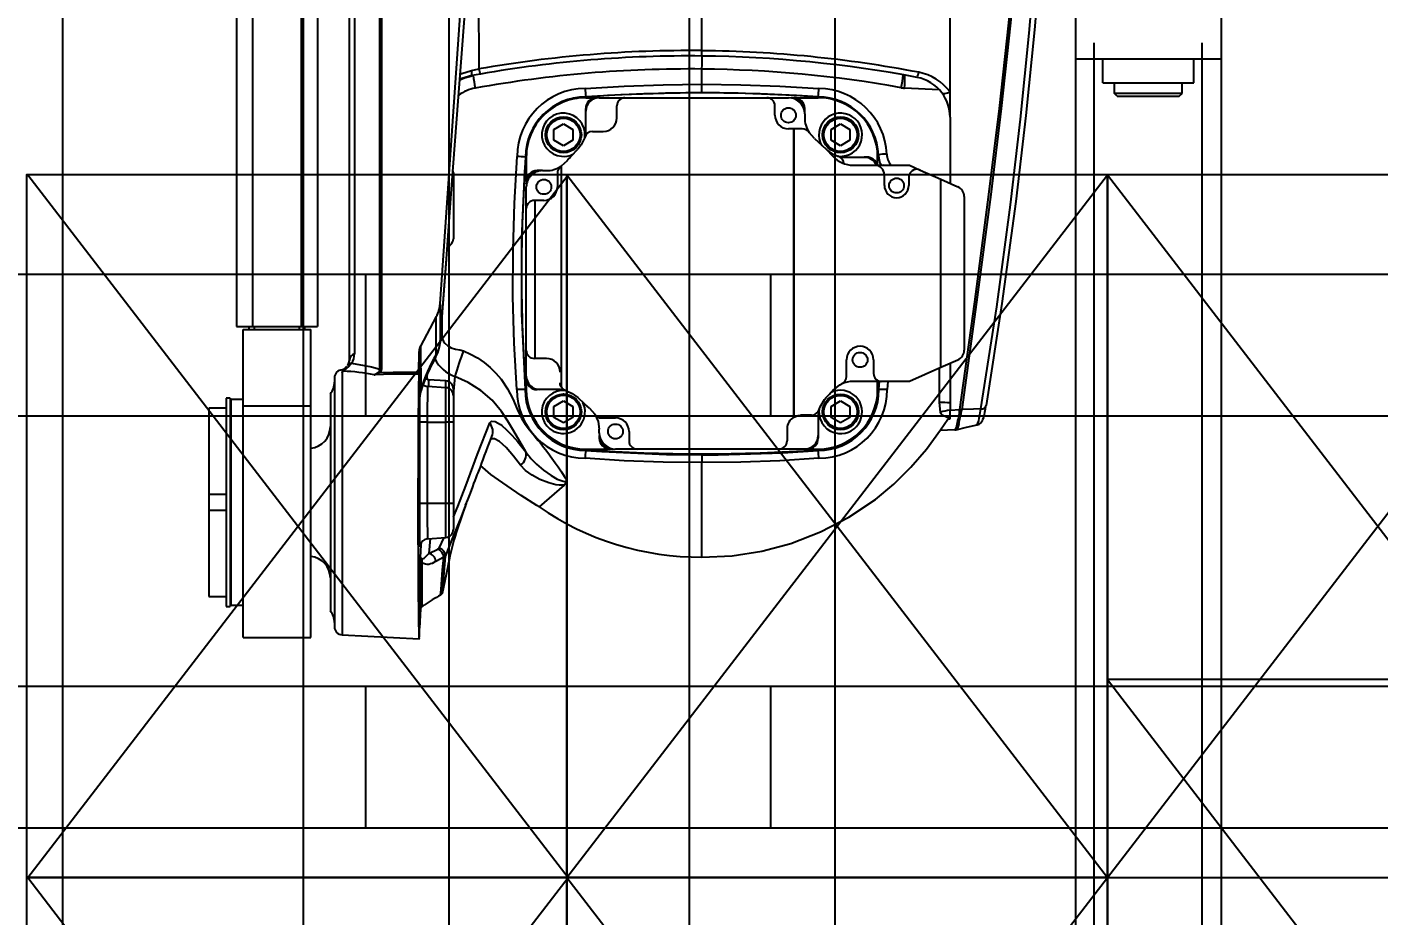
# Model space of a CAD drawing. Header units: millimetres. Extents: x -383313 to -161684, y -117025 to 99224.
# Drawn here: x -329004 to -328504, y 31817 to 32146 of the extents above; entities that cross this region are included whole.
import ezdxf

# ---------------------------------------------------------------- set-up
doc = ezdxf.new("R2010")
doc.units = ezdxf.units.MM
doc.header["$MEASUREMENT"] = 0
doc.linetypes.add('DASHED', pattern=[0.75, 0.5, -0.25])
doc.layers.get('Defpoints').update_dxf_attribs({"color": 31})
doc.layers.add('001__КОНСТРУКТИВ__размеры внутр.', color=7, linetype='Continuous')
doc.layers.add('Робот', color=30, linetype='Continuous')
doc.styles.add('PSTUDIO', font='arial.ttf')
doc.dimstyles.new('PS_TICK', dxfattribs={"dimscale": 100, "dimtxt": 2.5, "dimasz": 1, "dimexe": 2, "dimexo": 2, "dimgap": 1, "dimtad": 1, "dimdec": 0, "dimzin": 0, "dimdsep": 46, "dimtxsty": 'PSTUDIO', "dimblk": 'ARCHTICK', "dimcen": 2, "dimdle": 1.5, "dimse1": 1, "dimse2": 1, "dimadec": 0, "dimazin": 0, "dimtfac": 1, "dimtdec": 0, "dimtix": 1, "dimtmove": 1, "dimatfit": 3, "dimldrblk": 'ARCHTICK', "dimfxl": 1, "dimtolj": 1, "dimtzin": 0, "dimarcsym": 0})

# ---------------------------------------------------------------- blocks, each defined once
blk = doc.blocks.new('паллета1')
at = {"color": 44}
for p, q in [((130, -600), (130, 600)), ((182.5, 600), (182.5, -600)), ((282.5, -600), (282.5, 600)), ((335, 600), (335, -600)), ((182.5, 75), (130, 75)), ((335, 75), (282.5, 75)), ((130, -75), (182.5, -75)), ((282.5, -75), (335, -75))]:
    blk.add_line(p, q, dxfattribs=at)
blk = doc.blocks.new('_ArchTick')
at = {"color": 0, "linetype": 'ByBlock', "const_width": 0.15}
blk.add_lwpolyline([(-0.5, -0.5), (0.5, 0.5)], dxfattribs=at)
blk = doc.blocks.new('*D251')
at = {"layer": '001__КОНСТРУКТИВ__размеры внутр.', "color": 0, "linetype": 'ByBlock', "lineweight": -2, "ltscale": 100, "transparency": 16777216}
for p, q in [((-329342.69, 32909.38), (-329342.69, 32129.36)), ((-328142.69, 32909.38), (-328142.69, 32129.36)), ((-327992.69, 32329.36), (-329492.69, 32329.36))]:
    blk.add_line(p, q, dxfattribs=at)
at = {"layer": 'Defpoints', "color": 0, "ltscale": 100, "transparency": 16777216}
for p in [(-329342.69, 33109.38), (-328142.69, 33109.38), (-329342.69, 32329.36)]:
    blk.add_point(p, dxfattribs=at)
at = {"layer": '001__КОНСТРУКТИВ__размеры внутр.', "color": 0, "lineweight": -2, "ltscale": 100, "transparency": 16777216, "xscale": 100, "yscale": 100, "zscale": 100, "rotation": 180}
blk.add_blockref('_ArchTick', (-329342.69, 32329.36), dxfattribs=at)
at = {"layer": '001__КОНСТРУКТИВ__размеры внутр.', "color": 0, "lineweight": -2, "ltscale": 100, "transparency": 16777216, "xscale": 100, "yscale": 100, "zscale": 100}
blk.add_blockref('_ArchTick', (-328142.69, 32329.36), dxfattribs=at)
at = {"layer": '001__КОНСТРУКТИВ__размеры внутр.', "color": 0, "ltscale": 100, "transparency": 16777216, "insert": (-328742.69, 32557), "char_height": 250, "attachment_point": 5, "style": 'PSTUDIO'}
blk.add_mtext('\\A1;1200', dxfattribs=at)
blk = doc.blocks.new('A$Cdbab0bab')
at = {"color": 3}
for p, q in [((980, 470), (980, -416)), ((1020, 470), (1020, -416)), ((973.06, -470), (973.06, 457)), ((1026.94, -470), (1026.94, 457)), ((1115.94, -470), (1115.94, 457)), ((1169.81, -470), (1169.81, 457)), ((1258.81, -470), (1258.81, 457)), ((1312.69, -470), (1312.69, 457)), ((1401.69, -470), (1401.69, 457)), ((988.5, -396.2), (987.5, -397.2)), ((987.5, -397.2), (1012.5, -397.2)), ((987.5, -397.2), (987.5, -401.2)), ((1011.5, -396.2), (988.5, -396.2)), ((1011.5, -396.2), (1012.5, -397.2)), ((1012.5, -397.2), (1012.5, -401.2)), ((1016.85, -401.2), (983.15, -401.2)), ((983.15, -401.2), (983.15, -410)), ((1016.85, -401.2), (1016.85, -410)), ((1026.94, -410), (973.06, -410))]:
    blk.add_line(p, q, dxfattribs=at)
blk = doc.blocks.new('Робот ABB IRB660_3.15 (сверху)')
at = {"layer": 'Робот', "color": 30}
for p, q in [((104.16, 2034.09), (104.49, 2041.29)), ((104.5, 2041.8), (104.49, 2041.29)), ((133.16, 2043.76), (104.66, 2045.26)), ((133.16, 1946.66), (133.16, 2043.76)), ((169.75, 2044.72), (144.75, 2044.72)), ((144.75, 2044.72), (144.75, 1959.01)), ((169.75, 2044.72), (169.75, 1959.01)), ((136, 1948.67), (136, 2040.77)), ((103.61, 2033.35), (104.16, 2034.09)), ((103.61, 2016.86), (103.61, 2033.35)), ((104.16, 2034.09), (104.16, 2015.07)), ((137.5, 1954.55), (137.5, 2034.89)), ((174.25, 2032.72), (169.75, 2032.72)), ((174.25, 2032.72), (174.25, 1956.72)), ((176, 2033.22), (174.6, 2033.22)), ((174.6, 1956.22), (174.6, 2033.22)), ((176, 1956.22), (176, 2033.22)), ((94.22, 2019.03), (96.09, 2028.41)), ((96.09, 2028.41), (96.7, 2029.03)), ((174.3, 2029.22), (174.25, 2029.22)), ((174.3, 1960.22), (174.3, 2029.22)), ((182.5, 2029.59), (176, 2029.59)), ((182.5, 1997.72), (182.5, 2029.59)), ((95.57, 2014.97), (98.51, 2016.59)), ((0, 2015), (0, 1980.03)), ((94.97, 2014.73), (95.57, 2014.97)), ((97.19, 2011.65), (95.37, 2007.74)), ((97.78, 2012.07), (97.19, 2011.65)), ((101.12, 2013.64), (97.78, 2012.07)), ((100.59, 2008.1), (101.12, 2013.64)), ((101.52, 2008.17), (94.79, 2007.7)), ((94.79, 2007.7), (94.79, 1995)), ((92, 1995), (92, 2004.7)), ((51.04, 1988.36), (60.3, 1996.42)), ((176, 1997.72), (182.5, 1997.72)), ((182.5, 1991.72), (182.5, 1997.72)), ((87.21, 1995.17), (87.47, 1995.83)), ((92, 1965), (92, 1995)), ((94.79, 1995), (92, 1995)), ((101.66, 1995), (94.79, 1995)), ((94.79, 1995), (94.79, 1965)), ((101.65, 1965), (101.66, 1995)), ((104.45, 1995), (104.44, 1965)), ((182.5, 1991.72), (176, 1991.72)), ((182.5, 1959.85), (182.5, 1991.72)), ((0, 1977.13), (0, 1980.03)), ((-43.02, 1975.55), (-43.01, 1975.26)), ((-43.02, 1975.55), (-43.02, 1975.55)), ((-39, 1975), (-43, 1975)), ((-43, 1970.02), (-43, 1971)), ((-39, 1975), (-38.02, 1975)), ((-38, 1975), (-28.5, 1975)), ((-31.5, 1967.5), (-31.5, 1972)), ((-28.5, 1975), (0, 1975)), ((0, 1975), (24, 1975)), ((24, 1975), (32, 1975)), ((27, 1968.5), (27, 1972)), ((33.02, 1975), (34, 1975)), ((43, 1975), (34, 1975)), ((38, 1970), (38, 1971)), ((43.02, 1975.55), (43.01, 1975.26)), ((43.02, 1975.55), (43.02, 1975.55)), ((-94.13, 1967.83), (-94.1, 1967.84)), ((-93.64, 1967.9), (-88, 1968.2)), ((-93.61, 1967.9), (-93.64, 1967.9)), ((-43, 1963.07), (-43, 1970)), ((38, 1969), (38, 1967.63)), ((-90.91, 1963.89), (-91.78, 1963.79)), ((-91.78, 1963.79), (-91.78, 1960.62)), ((-88.3, 1961.34), (-87.92, 1957.8)), ((-54.77, 1963.29), (-51.27, 1965.31)), ((-54.77, 1959.24), (-54.77, 1963.29)), ((-51.27, 1965.31), (-47.77, 1963.29)), ((-47.77, 1963.29), (-47.77, 1959.24)), ((-40.5, 1962.5), (-36.5, 1962.5)), ((-34, 1963.17), (-34, 1963.17)), ((-34, 1963.17), (-34, 1856.5)), ((-34, 1856.5), (-34, 1963.17)), ((37.13, 1963.5), (32, 1963.5)), ((41.6, 1959.94), (39.64, 1962.14)), ((47.77, 1963.29), (51.27, 1965.31)), ((47.77, 1959.24), (47.77, 1963.29)), ((51.27, 1965.31), (54.77, 1963.29)), ((54.77, 1963.29), (54.77, 1959.24)), ((92, 1955.3), (92, 1965)), ((92, 1965), (94.79, 1965)), ((94.79, 1965), (94.79, 1952.3)), ((101.65, 1965), (94.79, 1965)), ((-95.44, 1960.39), (-96.11, 1960.4)), ((-95.43, 1960.42), (-95.44, 1960.39)), ((-91.78, 1960.62), (-95.43, 1960.42)), ((-91.78, 1957.94), (-91.78, 1960.62)), ((-91.78, 1943.32), (-91.78, 1957.94)), ((-87.92, 1957.8), (-87.92, 1945.04)), ((-51.27, 1957.22), (-54.77, 1959.24)), ((-47.77, 1959.24), (-51.27, 1957.22)), ((-48.45, 1953.33), (-45.93, 1955.99)), ((-43.38, 1960.32), (-43.68, 1959.43)), ((41.6, 1959.94), (43.33, 1958.45)), ((43.33, 1958.45), (45.99, 1955.93)), ((51.27, 1957.22), (47.77, 1959.24)), ((54.77, 1959.24), (51.27, 1957.22)), ((104.56, 1957.32), (104.65, 1938.86)), ((144.75, 1959.01), (144.75, 1930.72)), ((169.75, 1959.01), (144.75, 1959.01)), ((169.75, 1959.01), (169.75, 1930.72)), ((169.75, 1956.72), (174.25, 1956.72)), ((174.25, 1960.22), (174.3, 1960.22)), ((174.6, 1956.22), (176, 1956.22)), ((176, 1959.85), (182.5, 1959.85)), ((-68.76, 1950), (-68.56, 1953.02)), ((-65.46, 1953.02), (-65.65, 1950)), ((-65.46, 1953.02), (-65.46, 1953.02)), ((-65.46, 1953.02), (-65.26, 1953.01)), ((-65, 1953), (-65, 1950)), ((52.15, 1870.37), (52.15, 1951.9)), ((53.07, 1953), (60, 1953)), ((60.02, 1953), (61, 1953)), ((65, 1949), (65, 1953)), ((65.46, 1953.02), (65.26, 1953.01)), ((65.46, 1953.02), (65.46, 1953.02)), ((91.44, 1948.18), (92, 1953.62)), ((92, 1952.8), (92, 1955.3)), ((94.79, 1952.3), (101.5, 1951.84)), ((94.79, 1952.3), (94.79, 1949.8)), ((104.04, 1953.61), (104.03, 1953.57)), ((104.11, 1936.88), (104.03, 1953.04)), ((-88.36, 1944.84), (-76.79, 1950)), ((-76.79, 1950), (-66.5, 1950)), ((-66.5, 1950), (-55.9, 1950)), ((-63.5, 1942), (-63.5, 1947)), ((-53.5, 1948.18), (-53.5, 1942)), ((65, 1948), (65, 1938.5)), ((94.79, 1949.8), (101.15, 1949.36)), ((104.77, 1946.5), (104.65, 1938.86)), ((104.77, 1946.5), (104.78, 1947.25)), ((133.16, 1945.68), (133.16, 1945.93)), ((-94.63, 1942.06), (-88.36, 1944.84)), ((-88.36, 1944.84), (-88.36, 1875.16)), ((57.5, 1941.5), (61.73, 1941.5)), ((61.73, 1941.5), (61.73, 1883)), ((61.73, 1941.5), (62, 1941.5)), ((118.57, 1785.39), (118.61, 1945.35)), ((119.21, 1945.44), (119.17, 1785.48)), ((131.16, 1944.12), (131.09, 1944.04)), ((131.6, 1944.6), (131.4, 1944.38)), ((-97, 1910), (-97, 1938.4)), ((65, 1938.5), (65, 1910)), ((98.33, 1939.97), (97.53, 1938.28)), ((98.33, 1939.97), (98.32, 1925.98)), ((98.32, 1925.98), (104.11, 1936.88)), ((96.91, 1935.58), (94.58, 1904.62)), ((96.92, 1935.81), (94.59, 1904.85)), ((96.25, 1933.16), (96.72, 1933.16)), ((96.25, 1926.87), (96.25, 1933.16)), ((96.9, 1921.24), (96.91, 1935.58)), ((96.92, 1935.81), (96.91, 1935.58)), ((142.25, 709.72), (142.25, 1929.72)), ((148.25, 1929.72), (142.25, 1929.72)), ((169.75, 1930.72), (144.75, 1930.72)), ((146.95, 1930.72), (146.95, 1929.72)), ((166.25, 1929.72), (148.25, 1929.72)), ((148.25, 709.72), (148.25, 1929.72)), ((148.95, 1930.72), (148.95, 1929.72)), ((165.55, 1930.72), (165.55, 1929.72)), ((172.25, 1929.72), (166.25, 1929.72)), ((166.25, 709.72), (166.25, 1929.72)), ((167.55, 1930.72), (167.55, 1929.72)), ((172.25, 709.72), (172.25, 1929.72)), ((96.9, 1921.24), (87.41, 1784.22)), ((-97, 1881.6), (-97, 1910)), ((65, 1910), (65, 1886)), ((94.59, 1904.85), (94.58, 1904.62)), ((92, 1872.8), (92, 1897.2)), ((65, 1886), (65, 1878)), ((58.5, 1883), (61.73, 1883)), ((61.73, 1883), (62, 1883)), ((-88.36, 1875.16), (-94.63, 1877.94)), ((-91.78, 1852.24), (-91.78, 1876.68)), ((-76.5, 1874.52), (-76.5, 1877.5)), ((-67.5, 1877.5), (-67.5, 1873.5)), ((53.5, 1872.87), (53.5, 1878)), ((65, 1867), (65, 1876)), ((-80.74, 1871.76), (-88.36, 1875.16)), ((-76.79, 1870), (-80.74, 1871.76)), ((59, 1872), (57.63, 1872)), ((59, 1872), (61, 1872)), ((-64, 1870), (-76.79, 1870)), ((-69.95, 1869.91), (-69.84, 1870)), ((-67, 1870), (-67, 1869.83)), ((-65.28, 1866.1), (-65.24, 1866.1)), ((-65, 1870), (-65, 1867)), ((-55.9, 1870), (-64, 1870)), ((-60, 1867), (-61, 1867)), ((-53.07, 1867), (-60, 1867)), ((-45.99, 1864.07), (-48.44, 1866.66)), ((48.45, 1866.67), (45.93, 1864.01)), ((49.94, 1868.4), (52.14, 1870.36)), ((65.3, 1866.99), (65.26, 1866.99)), ((65.3, 1866.99), (65.3, 1866.99)), ((-54.77, 1860.76), (-51.27, 1862.78)), ((-51.27, 1862.78), (-47.77, 1860.76)), ((-41.6, 1860.06), (-45.99, 1864.07)), ((47.77, 1860.76), (51.27, 1862.78)), ((51.27, 1862.78), (54.77, 1860.76)), ((-54.77, 1856.71), (-54.77, 1860.76)), ((-51.27, 1854.69), (-54.77, 1856.71)), ((-47.77, 1856.71), (-51.27, 1854.69)), ((-47.77, 1860.76), (-47.77, 1856.71)), ((-41.6, 1860.06), (-39.63, 1857.85)), ((-37.13, 1856.5), (-34, 1856.5)), ((-34, 1856.5), (-32, 1856.5)), ((-34, 1856.5), (-34, 1856.5)), ((-34, 1856.5), (-34, 1856.5)), ((40.49, 1857.5), (36.5, 1857.5)), ((43, 1856.93), (43, 1850)), ((47.77, 1856.71), (47.77, 1860.76)), ((51.27, 1854.69), (47.77, 1856.71)), ((54.77, 1856.71), (51.27, 1854.69)), ((54.77, 1860.76), (54.77, 1856.71)), ((-91.78, 1852.24), (-91.78, 1842.78)), ((-38, 1851), (-38, 1852.37)), ((-38, 1851), (-38, 1850)), ((-27, 1851.5), (-27, 1848)), ((31.5, 1852.5), (31.5, 1848)), ((-38, 1850), (-38, 1849)), ((43, 1849.99), (43, 1849)), ((-91.78, 1842.78), (-91.78, 1676.26)), ((-87.76, 1842.11), (-74.98, 1841.45)), ((-43.01, 1844.7), (-43.01, 1844.74)), ((-43.01, 1844.7), (-43.01, 1844.7)), ((-34, 1845), (-43, 1845)), ((-24, 1845), (-32, 1845)), ((28.5, 1845), (-24, 1845)), ((0, 1843.12), (0, 1840.02)), ((38, 1845), (28.5, 1845)), ((43, 1845), (39, 1845)), ((43.01, 1844.7), (43.01, 1844.74)), ((43.01, 1844.7), (43.01, 1844.7)), ((0, 1840.02), (0, 1834.4)), ((81.96, 1836.25), (85.21, 1836.83)), ((85.24, 1834.89), (82.51, 1834.34)), ((82.64, 1805.89), (82.51, 1834.34)), ((0, 1827.6), (0, 1827.61)), ((0, 1827.6), (0, 1800.92))]:
    blk.add_line(p, q, dxfattribs=at)
at = {"layer": 'Робот', "color": 30, "flags": 128}
for points in [[(104.78, 1947.25), (104.82, 1948.86), (104.85, 1950.79), (104.88, 1953.02), (104.91, 1955.53), (104.94, 1958.32), (104.97, 1961.36), (104.99, 1964.64), (105.01, 1968.12), (105.03, 1971.78), (105.05, 1975.61), (105.06, 1979.56), (105.07, 1983.62), (105.08, 1987.76), (105.09, 1991.95), (105.09, 1996.15), (105.09, 2000.35), (105.08, 2004.51), (105.08, 2008.6), (105.07, 2012.59), (105.05, 2016.46), (105.04, 2020.18), (105.02, 2023.72), (105, 2027.06), (104.97, 2030.18), (104.95, 2033.05), (104.92, 2035.65), (104.89, 2037.98), (104.86, 2040), (104.82, 2041.71), (104.79, 2043.09), (104.75, 2044.14), (104.72, 2044.85), (104.68, 2045.21), (104.65, 2045.22), (104.61, 2044.88), (104.57, 2044.19), (104.54, 2043.16), (104.5, 2041.8)], [(103.61, 2033.35), (103.22, 2033.08), (102.75, 2032.75)], [(94.97, 2014.73), (95.49, 2020.67), (96.09, 2028.41)], [(96.7, 2029.03), (96.55, 2026.97), (95.98, 2019.71), (95.57, 2014.97)], [(98.51, 2016.6), (99.19, 2016.99), (99.84, 2017.3), (100.47, 2017.53), (101.08, 2017.67), (101.74, 2017.73), (102.34, 2017.66), (103.06, 2017.37), (103.61, 2016.86)], [(103.81, 2015.54), (103.63, 2016.18), (103.61, 2016.86)], [(103.61, 2016.86), (104.16, 2015.08), (104.16, 2015.07)], [(0, 2015), (-11.12, 2014.47), (-22.15, 2012.77), (-32.91, 2009.93), (-43.9, 2005.68), (-54.38, 2000.21), (-64.15, 1993.62), (-70.94, 1987.97), (-77.25, 1981.74), (-83.03, 1975.01), (-88.24, 1967.87), (-90.91, 1963.89)], [(87.47, 1995.83), (89.15, 2000.09), (92.02, 2007.22), (94.97, 2014.73)], [(103.81, 2015.54), (103.52, 2015.61), (103.16, 2015.52), (102.84, 2015.34), (102.49, 2015.08), (101.12, 2013.64)], [(104.16, 2015.07), (104.16, 2015.07), (103.81, 2015.54)], [(104.16, 2015.07), (104.06, 2012.91), (103.96, 2010.42), (103.93, 2009.72)], [(104.3, 2011.13), (104.32, 2011.11), (104.33, 2011.03)], [(104.33, 2011.03), (104.34, 2010.75), (104.36, 2010.04), (104.38, 2008.99), (104.4, 2007.63), (104.41, 2005.99), (104.42, 2004.1), (104.43, 2002.01), (104.44, 1999.76), (104.45, 1997.41), (104.45, 1995)], [(101.66, 1995), (101.65, 1997.18), (101.65, 1999.36), (101.64, 2001.35), (101.63, 2003.22), (101.61, 2004.81), (101.59, 2006.16), (101.57, 2007.16), (101.55, 2007.84), (101.53, 2008.15), (101.52, 2008.12)], [(60.3, 1996.42), (61.1, 1995.92), (66.84, 1992.2), (72.13, 1988.59), (75.27, 1986.41), (78.12, 1984.46)], [(92, 2000.15), (90.38, 1996.3), (87.37, 1988.59), (83.01, 1976.91), (78.55, 1965.35)], [(87.44, 1995.78), (86.65, 1993.76), (85.95, 1991.94), (85.34, 1990.34), (84.82, 1988.98), (84.36, 1987.8), (83.93, 1986.68), (83.52, 1985.61), (83.13, 1984.59), (82.85, 1983.85), (82.57, 1983.14), (82.25, 1982.3), (81.87, 1981.3), (81.44, 1980.15), (80.94, 1978.83), (80.41, 1977.44), (79.82, 1975.9), (79.18, 1974.22), (78.48, 1972.37), (77.71, 1970.38)], [(104.45, 1995), (104.39, 1995), (104.23, 1995), (103.97, 1995), (103.63, 1995), (103.21, 1995), (102.73, 1995), (102.21, 1995), (101.66, 1995)], [(62.57, 1979.24), (62.57, 1979.24), (61.24, 1980.55), (58.64, 1982.78), (55.81, 1984.82), (53.63, 1986.11), (51.4, 1986.94), (50.83, 1986.97), (50.5, 1986.92), (50.12, 1986.74), (49.93, 1986.59), (49.93, 1986.59)], [(88.25, 1938.69), (85.61, 1939.84), (83.06, 1941.28), (80.59, 1943.01), (78.4, 1944.85), (76.32, 1946.91), (74.35, 1949.18), (71.92, 1952.71), (69.97, 1956.48), (68.37, 1960.22), (66.81, 1963.52), (65.4, 1965.76), (63.82, 1967.91), (62.01, 1970.14), (61.32, 1970.98), (60.63, 1971.8), (59.93, 1972.63), (59.25, 1973.46), (58.58, 1974.3), (57.92, 1975.15), (57.07, 1976.31), (55.56, 1978.39), (54.35, 1980.07), (53.24, 1981.65), (52.03, 1983.39), (50.93, 1985.04), (49.93, 1986.59)], [(51.04, 1988.36), (51.31, 1988.4), (52.73, 1988.43), (54.12, 1988.25), (56.71, 1987.56), (59.96, 1986.27), (62.89, 1984.68), (65.25, 1982.95), (67.13, 1980.96)], [(67.13, 1980.96), (69.7, 1977.62), (72.49, 1974.42), (74.92, 1972.18), (76.78, 1971.18), (78.05, 1971.28)], [(78.12, 1984.46), (81.04, 1981.82), (81.85, 1981.23)], [(-43.23, 1978.44), (-28.84, 1979.31), (-14.42, 1979.83), (0, 1980.03)], [(0, 1977.13), (-6, 1977.09), (-29.97, 1976.35), (-43.02, 1975.55)], [(0, 1980.03), (14.42, 1979.83), (28.84, 1979.31), (43.23, 1978.44)], [(43.02, 1975.55), (37.04, 1975.95), (13.07, 1976.97), (0, 1977.13)], [(65.22, 1976.02), (67.4, 1972.21), (69.6, 1968.43), (71.84, 1964.7), (74.14, 1961.14), (77.68, 1956.98), (81.83, 1953.38), (86.46, 1950.44), (91.44, 1948.18)], [(74.51, 1965.97), (74.51, 1965.97), (74.01, 1966.34), (72.29, 1967.84), (70.32, 1969.86), (68.14, 1972.36), (65.22, 1976.02)], [(-101.72, 1966.11), (-101.79, 1966.1), (-102.51, 1965.78), (-103.06, 1965.37), (-103.45, 1964.93), (-103.74, 1964.48), (-103.97, 1964), (-104.23, 1963.3), (-104.48, 1962.4), (-104.72, 1961.38), (-104.96, 1960.15), (-105.09, 1959.4)], [(-101.69, 1965.98), (-101.87, 1965.9), (-102.12, 1965.41), (-102.38, 1964.53), (-102.6, 1963.56), (-102.84, 1962.31), (-103.23, 1960.08), (-103.23, 1960.08), (-103.23, 1960.08)], [(-94.02, 1967.84), (-97.91, 1966.95), (-101.84, 1966)], [(-94.99, 1965.82), (-94.68, 1966.88), (-94.4, 1967.56), (-94.13, 1967.83)], [(39.64, 1962.14), (38.42, 1964.77), (38, 1967.63)], [(78.55, 1965.35), (77.91, 1964.72), (76.51, 1964.79), (74.51, 1965.97), (74.51, 1965.97)], [(-91.78, 1963.79), (-89.14, 1962.56), (-88.72, 1962.25), (-88.48, 1961.95), (-88.3, 1961.34)], [(-34, 1963.17), (-35.54, 1962.59), (-36.5, 1962.5)], [(101.65, 1965), (102.2, 1965), (102.72, 1965), (103.2, 1965), (103.62, 1965), (103.97, 1965), (104.22, 1965), (104.38, 1965), (104.44, 1965)], [(104.44, 1965), (104.43, 1962.59), (104.43, 1960.24), (104.42, 1957.99), (104.41, 1955.9), (104.41, 1955.52)], [(-129.71, 1692.48), (-129.77, 1708.39), (-129.78, 1716.34), (-129.63, 1724.3), (-128.86, 1740.3), (-127.94, 1756.28), (-125.74, 1788.09), (-123.02, 1819.85), (-119.8, 1851.61), (-116.07, 1883.37), (-110.98, 1921.11), (-105.17, 1958.88)], [(-103.23, 1960.08), (-109.06, 1922.34), (-114.15, 1884.6), (-117.87, 1852.9), (-121.08, 1821.18), (-123.78, 1789.42), (-125.99, 1757.61), (-126.93, 1741.67), (-127.69, 1725.72), (-127.89, 1709.8), (-127.76, 1693.91)], [(-115.73, 1801.01), (-114.16, 1817.32), (-110.71, 1849.06), (-106.85, 1880.79), (-101.59, 1920.6), (-96.11, 1960.4)], [(-95.44, 1960.39), (-100.92, 1920.59), (-106.18, 1880.78), (-110.04, 1849.06), (-113.49, 1817.32), (-115.06, 1801.02)], [(-103.23, 1960.08), (-100.51, 1960.24), (-96.11, 1960.4)], [(-96.11, 1960.4), (-96.11, 1960.4), (-96.1, 1960.47)], [(-43.68, 1959.43), (-45.35, 1956.62), (-45.93, 1955.99)], [(50.32, 1953.38), (47.97, 1954.4), (45.99, 1955.93)], [(104.56, 1957.32), (104.56, 1957.3), (104.03, 1953.04)], [(-48.45, 1953.33), (-51, 1951.28), (-51.75, 1950.9)], [(52.15, 1951.9), (52.41, 1951.23), (52.5, 1950.5)], [(65.3, 1866.99), (65.7, 1872.97), (66.72, 1896.94), (66.72, 1924.97), (65.46, 1953.02)], [(68.56, 1953.02), (69.49, 1935.78), (69.93, 1918.53), (69.9, 1901.26), (69.39, 1884.01), (68.4, 1866.78)], [(101.15, 1949.4), (101.16, 1949.38), (101.19, 1949.72), (101.21, 1950.49), (101.24, 1951.68), (101.24, 1951.77)], [(101.14, 1949.34), (101.93, 1949.2), (102.38, 1948.97)], [(101.7, 1949.09), (101.66, 1948.28), (101.62, 1947.24)], [(119.3, 1946.65), (114.24, 1946.58), (109.39, 1946.53), (104.77, 1946.5)], [(104.78, 1947.25), (117.89, 1947.47), (121.24, 1947.54)], [(118.61, 1945.35), (118.82, 1946.15), (119.3, 1946.65)], [(119.62, 1946.57), (119.31, 1946.22), (119.27, 1946.14), (119.21, 1945.44)], [(119.3, 1946.65), (121.22, 1947.53), (121.24, 1947.54)], [(121.24, 1947.54), (121.22, 1947.53), (119.62, 1946.57)], [(129.68, 1943.23), (130.66, 1944.46), (131.83, 1945.4), (132.63, 1945.91), (132.8, 1946.14), (132.79, 1946.17)], [(133.16, 1945.93), (132.11, 1945.17), (131.6, 1944.6)], [(132.79, 1946.17), (132.8, 1946.17), (132.94, 1946.25), (133.16, 1946.66)], [(133.16, 1946.66), (133, 1946.25), (133.05, 1946.08), (133.16, 1945.93)], [(98.69, 1941.39), (97.84, 1939.63), (97.74, 1939.37)], [(129.68, 1943.23), (122.3, 1944.56), (119.21, 1945.44)], [(130.46, 1942.2), (130.43, 1844.83), (130.41, 1790.33)], [(131.09, 1944.04), (130.61, 1943.05), (130.46, 1942.2)], [(96.25, 1933.16), (95.94, 1934.6), (95.6, 1935.26), (95.14, 1935.87), (94.05, 1936.82), (93.4, 1937.22), (92.75, 1937.53), (91.26, 1938), (89.59, 1938.33), (88.25, 1938.69)], [(97.73, 1939.37), (97.6, 1938.94), (97.53, 1938.28)], [(128.51, 1787.9), (128.52, 1825.65), (128.54, 1882.71), (128.55, 1900.9), (128.56, 1939.77)], [(94.58, 1904.62), (93.94, 1896.03), (92.65, 1878.89), (90.06, 1844.69), (86.67, 1799.55)], [(-80.74, 1871.76), (-80.14, 1871.57), (-79.52, 1871.5)], [(-66.38, 1870), (-65.98, 1869.34), (-65.28, 1866.1)], [(43.38, 1859.71), (44.66, 1862.48), (45.93, 1864.01)], [(-88.73, 1843.17), (-89.16, 1843.44), (-89.87, 1843.47), (-90.8, 1843.23), (-91.78, 1842.78)], [(0, 1840.02), (-14.42, 1840.21), (-28.83, 1840.74), (-43.22, 1841.6)], [(-43.01, 1844.7), (-37.03, 1844.3), (-13.06, 1843.28), (0, 1843.12)], [(0, 1843.12), (6, 1843.16), (29.98, 1843.9), (43.01, 1844.7)], [(43.22, 1841.6), (28.83, 1840.74), (14.42, 1840.21), (0, 1840.02)], [(89.59, 1838.39), (87.93, 1837.62), (84.63, 1836.73)], [(85.21, 1836.83), (88.88, 1837.87), (89.57, 1838.18)], [(89.43, 1836.32), (88.91, 1836.03), (85.24, 1834.89)], [(0, 1834.4), (-0.01, 1832.73), (-0.03, 1831.78), (-0.04, 1830.98), (-0.05, 1829.94), (-0.05, 1829.58)]]:
    blk.add_lwpolyline(points, dxfattribs=at)
at = {"layer": 'Робот'}
blk.add_circle((0, 0), 3150, dxfattribs=at)
at = {"layer": 'Робот', "color": 30}
for centre, radius in [((32, 1968.5), 2.75), ((-51.27, 1961.27), 6.63), ((-51.27, 1961.27), 6.13), ((51.27, 1961.27), 6.64), ((51.27, 1961.27), 6.14), ((-58.5, 1942), 2.75), ((-72, 1877.5), 2.75), ((58.5, 1878), 2.75), ((-51.27, 1858.73), 6.64), ((-51.27, 1858.73), 6.13), ((51.27, 1858.73), 6.64), ((51.27, 1858.73), 6.14), ((-32, 1851.5), 2.75)]:
    blk.add_circle(centre, radius, dxfattribs=at)
for centre, radius, start, end in [((133, 2040.77), 3, 0, 87), ((143, 2039.22), 7, 180, 218.2132), ((71.91, 2076.12), 53.21, 297.7704, 305.422), ((174.3, 2029.52), 0.3, 270, 0), ((145.5, 2022.72), 8, 180, 264.6206), ((-38.47, 2045.18), 135.24, 338.6017, 348.8494), ((101.61, 2016.71), 3.11, 182.1051, 260.8378), ((0.68, 1910.1), 104.9, 55.3684, 90.3731), ((97.96, 2014.54), 3, 176.4927, 255.0884), ((98.66, 2015.04), 3.09, 181.2628, 253.5281), ((108.8, 2010.55), 4.54, 172.6379, 182.0283), ((95, 2004.7), 3, 94, 180), ((101.37, 2011.13), 2.93, 272.7947, 351.7174), ((53, 1985.9), 3.14, 128.5406, 167.3357), ((69.78, 1977.09), 4.69, 124.4741, 193.1766), ((-43.06, 1952.94), 25.5, 90.3932, 179.8243), ((-12.22, 1979.28), 31.03, 181.5446, 186.8991), ((0, 1359.42), 617.35, 86.00509, 93.99491), ((12.22, 1979.28), 31.03, 353.1009, 358.4554), ((43.06, 1952.94), 25.5, 0.1757, 89.6068), ((40.54, 1958.39), 30.33, 35.5543, 43.4357), ((-42.95, 1953.05), 22.51, 90.1688, 180.0776), ((-43, 1953), 22.26, 90.0236, 179.9764), ((-43, 1953), 22, 90, 180), ((-38, 1970), 5, 90, 180), ((-39, 1971), 4, 90, 180), ((-28.5, 1972), 3, 90, 180), ((24, 1972), 3, 0, 90), ((32, 1969), 6, 0, 90), ((33, 1970), 5, 0, 90), ((34, 1971), 4, 0, 90), ((43, 1953), 22, 0, 90), ((43, 1953), 22.26, 0.0236, 89.9764), ((42.95, 1953.05), 22.51, 359.9224, 89.8312), ((145.5, 1966.72), 8, 95.3794, 180), ((-88.94, 1964.93), 5.56, 147.675, 170.4435), ((-93.48, 1964.92), 2.98, 93.0001, 102.6016), ((-51.27, 1961.27), 8, 84.6825, 295.766), ((-51.27, 1961.27), 8, 355.8954, 84.6825), ((-36.5, 1967.5), 5, 300.0307, 0), ((32, 1968.5), 5, 180, 270), ((51.27, 1961.27), 8, 84.6825, 205.766), ((51.27, 1961.27), 8, 265.8967, 84.6825), ((82.21, 1968.52), 4.84, 157.559, 220.8336), ((-16.03, 1946.65), 81.25, 166.3503, 170.207), ((-27.15, 1950.47), 69.01, 167.1218, 171.7089), ((-94.51, 1962.57), 3.29, 88.4299, 98.3764), ((-104.69, 2031.64), 72.19, 280.302, 283.1245), ((-53, 1963.07), 10, 344.0795, 0), ((-40.5, 1959.5), 3, 90, 164.0796), ((37.13, 1960.5), 3, 33.2516, 90), ((-202.88, 1961.82), 304.54, 358.1283, 0.5975), ((-103.52, 1958.38), 1.73, 80.572, 163.071), ((-96.11, 1954.85), 5.61, 83.0651, 89.8748), ((-88.86, 1985.15), 27.37, 263.8836, 271.977), ((0, 1910), 65, 134.9644, 138.1897), ((94.65, 1956.92), 9.93, 340.6032, 2.4645), ((174.3, 1959.92), 0.3, 0, 90), ((-66.97, 1984.1), 31.12, 267.0689, 272.778), ((550.58, 1910), 617.35, 176.00509, 176.285), ((-55.9, 1960), 10, 270, 294.5034), ((-50.5, 1948.18), 3, 114.7125, 180), ((49.5, 1950.5), 3, 27.8947, 74.0797), ((49.5, 1950.5), 3, 67.2959, 74.0796), ((53.07, 1963), 10, 254.0796, 270), ((49.5, 1950.5), 3, 24.6152, 44.3653), ((60, 1948), 5, 0, 90), ((61, 1949), 4, 0, 90), ((-550.58, 1910), 617.35, 356.00509, 3.99491), ((66.97, 1984.1), 31.12, 267.222, 272.9311), ((95, 1955.3), 3, 180, 266), ((95, 1952.8), 3, 180, 266), ((42.06, 1972.32), 64.91, 330.1091, 342.719), ((42.92, 1973.22), 64.22, 330.2892, 342.1721), ((101.39, 1949.09), 2.74, 45.4136, 87.7032), ((105.15, 1953.31), 1.15, 166.8919, 193.5571), ((143, 1950.22), 7, 141.7868, 180), ((-66.5, 1947), 3, 0, 90), ((57.5, 1946.5), 5, 180, 270), ((9.11, 1970.55), 85.32, 338.0694, 344.8008), ((86.48, 1935.07), 14.02, 28.1197, 69.267), ((100.68, 1947.08), 2.31, 46.0664, 91.6036), ((120.04, 1948.89), 2.36, 251.6309, 259.7752), ((136.69, 2028.55), 82.47, 259.2053, 267.2872), ((133, 1948.67), 3, 273, 0), ((-93, 1938.4), 4, 114, 180), ((-58.5, 1942), 5, 180, 270), ((-58.5, 1942), 5, 270, 360), ((62, 1938.5), 3, 360, 90), ((101.24, 1939.99), 2.91, 151.096, 180.3134), ((118.39, 1948.77), 3.43, 273.6422, 283.7941), ((135.23, 1939.52), 6.68, 146.1747, 177.7844), ((127.83, 1942.3), 2.63, 286.057, 357.8532), ((129.58, 1945.05), 1.82, 273.3657, 326.1973), ((134.35, 1942.19), 3.72, 108.1823, 143.4232), ((62, 1938.5), 3, 0, 6.7809), ((106.29, 1934.85), 9.41, 158.6016, 175.5731), ((109.21, 1934.87), 12.33, 158.5827, 175.6403), ((100.39, 1938.96), 4.27, 330.8051, 358.655), ((108.46, 1920.36), 11.6, 151.0076, 175.6224), ((95, 1897.2), 3, 104.9782, 180), ((62, 1886), 3, 270, 0), ((-93, 1881.6), 4, 180, 246), ((-72, 1877.5), 4.5, 90, 180), ((-72, 1877.5), 4.5, 0.0163, 89.9837), ((58.5, 1878), 5, 90, 180), ((59, 1878), 6, 270, 0), ((60, 1877), 5, 270, 0), ((61, 1876), 4, 270, 0), ((-79.52, 1874.52), 3.02, 270, 360), ((-64, 1873.5), 3.5, 180, 270), ((57.63, 1862), 10, 90, 123.2519), ((50.5, 1872.87), 3, 303.4001, 0), ((95, 1872.8), 3, 180, 193.0306), ((-75.09, 1865.59), 6.72, 2.4152, 40.0349), ((-68.76, 1892.51), 26.63, 270.8225, 277.5086), ((-43.06, 1866.94), 25.34, 182.4152, 269.6265), ((-68, 1867), 3, 70.5281, 90), ((-74.97, 1865.71), 9.74, 2.3148, 26.155), ((-42.95, 1867.05), 22.35, 182.4286, 269.8538), ((-43, 1867), 22.26, 182.3148, 269.9764), ((-43, 1867), 22, 180, 270), ((-61, 1871), 4, 194.4775, 270), ((-60, 1872), 5, 203.5782, 270), ((-51.27, 1858.73), 8, 85.894, 30.2203), ((-55.9, 1860), 10, 41.768, 90), ((-53.07, 1857), 10, 74.0793, 90), ((-49.5, 1869.5), 3, 181.867, 254.0793), ((-53.07, 1857), 10, 44.9776, 74.0793), ((43, 1867), 22, 270, 0), ((43, 1867), 22.26, 270.0236, 359.9764), ((42.95, 1867.05), 22.35, 270.1462, 359.8539), ((43.06, 1866.94), 25.34, 270.3735, 359.6266), ((51.27, 1858.73), 8, 175.8968, 84.6825), ((51.27, 1858.73), 8, 84.6825, 115.766), ((0, 1910), 65, 318.1897, 320.2082), ((69.24, 1901.68), 34.92, 263.522, 268.6229), ((-37.13, 1859.5), 3, 213.4799, 270), ((-48, 1852.37), 10, 0, 33.1832), ((-32, 1851.5), 5, 0, 90), ((36.5, 1852.5), 5, 90, 180), ((40.49, 1860.5), 3, 270, 344.6709), ((53, 1856.93), 10, 164.0797, 180.0003), ((51.27, 1858.73), 8, 172.5515, 174.2721), ((-76.78, 1852.24), 15, 180, 217.1724), ((-32, 1851), 6, 180, 270), ((-33, 1850), 5, 180, 270), ((-34, 1849), 4, 180, 270), ((-24, 1848), 3, 180, 270), ((28.5, 1848), 3, 270, 0), ((38, 1850), 5, 270, 359.9993), ((39, 1849), 4, 270, 0), ((-76.64, 1854.26), 19, 217.1723, 259.2162), ((-76.78, 1852.24), 15, 217.1724, 259.2162), ((-30.72, 1838.07), 44.39, 175.6405, 181.8087), ((-75.51, 1831.46), 10, 79.8806, 87), ((-32.77, 1832.8), 41.85, 168.2785, 174.8529), ((4.38, 2278.77), 444.39, 259.874, 269.4355), ((-8.34, 1840.76), 34.89, 173.5191, 178.6234), ((0, 2460.58), 617.35, 266.00509, 273.99491), ((4.78, 2279.38), 445, 269.384, 280.2428), ((28.5, 1848), 3, 270, 276.7809), ((8.34, 1840.76), 34.89, 1.3766, 6.4809), ((81.85, 1854.58), 13.27, 278.9684, 308.0067), ((42.83, 1832.86), 41.98, 5.2857, 11.84), ((-74.85, 1834.94), 5.38, 151.5604, 172.9454), ((4.61, 2279.56), 450, 259.2162, 269.4182), ((4.61, 2279.56), 450, 269.4182, 279.8974), ((76.45, 1833.64), 6.1, 6.5879, 25.3725), ((89.08, 1835.92), 3.97, 166.7197, 194.9963), ((4.75, 2281.58), 454, 259.2162, 269.4006), ((4.47, 2281.58), 454, 269.4358, 279.8974), ((38.92, 1827.79), 38.92, 177.3687, 180.2717)]:
    blk.add_arc(centre, radius, start, end, dxfattribs=at)

msp = doc.modelspace()

# ---------------------------------------------------------------- linework, layer by layer
at = {"color": 2, "ltscale": 100}
for p, q in [((-329003.57355, 31831.22711), (-328803.57355, 32091.22711)), ((-329003.57355, 32091.22711), (-328803.57355, 31831.22711)), ((-328804.0478, 31831.22711), (-328604.0478, 32091.22711)), ((-328804.0478, 32091.22711), (-328604.0478, 31831.22711)), ((-328604.0478, 31831.22711), (-328404.0478, 32091.22711)), ((-328604.0478, 32091.22711), (-328404.0478, 31831.22711)), ((-328604.0478, 31904.42378), (-328404.0478, 31644.42378)), ((-329003.57355, 31571.22711), (-328803.57355, 31831.22711)), ((-329003.57355, 31831.22711), (-328803.57355, 31571.22711)), ((-328804.0478, 31571.22711), (-328604.0478, 31831.22711)), ((-328804.0478, 31831.22711), (-328604.0478, 31571.22711))]:
    msp.add_line(p, q, dxfattribs=at)
for points in [[(-329004.0478, 31831.22711), (-328804.0478, 31831.22711), (-328804.0478, 32091.22711), (-329004.0478, 32091.22711)], [(-328804.0478, 31831.22711), (-328604.0478, 31831.22711), (-328604.0478, 32091.22711), (-328804.0478, 32091.22711)], [(-328604.0478, 31831.22711), (-328404.0478, 31831.22711), (-328404.0478, 32091.22711), (-328604.0478, 32091.22711)], [(-328604.0478, 31644.42378), (-328404.0478, 31644.42378), (-328404.0478, 31904.42378), (-328604.0478, 31904.42378)], [(-329004.0478, 31571.22711), (-328804.0478, 31571.22711), (-328804.0478, 31831.22711), (-329004.0478, 31831.22711)], [(-328804.0478, 31571.22711), (-328604.0478, 31571.22711), (-328604.0478, 31831.22711), (-328804.0478, 31831.22711)]]:
    msp.add_lwpolyline(points, close=True, dxfattribs=at)

# ---------------------------------------------------------------- block references
at = {"linetype": 'DASHED', "rotation": 180}
msp.add_blockref('A$Cdbab0bab', (-327588.95318, 31724.05688), dxfattribs=at)
at = {"color": 2, "rotation": 270}
msp.add_blockref('паллета1', (-328803.57355, 32184.42378), dxfattribs=at)
at = {"layer": 'Робот', "rotation": 180}
msp.add_blockref('Робот ABB IRB660_3.15 (сверху)', (-328754.07698, 33964.72651), dxfattribs=at)

# ---------------------------------------------------------------- dimensions: what is measured, and where the dimension line sits
at = {"layer": '001__КОНСТРУКТИВ__размеры внутр.', "ltscale": 100}
dim = msp.add_linear_dim(base=(-329342.68576, 32329.3552), p1=(-328142.68576, 33109.37721), p2=(-329342.68576, 33109.37721), dimstyle='PS_TICK', override={"dimse1": 0, "dimse2": 0, "dimarcsym": 1}, dxfattribs=at)
dim.commit()
dim.dimension.update_dxf_attribs({"geometry": '*D251', "text_midpoint": (-328742.68576, 32556.99845)})

doc.saveas('drawing.dxf')
